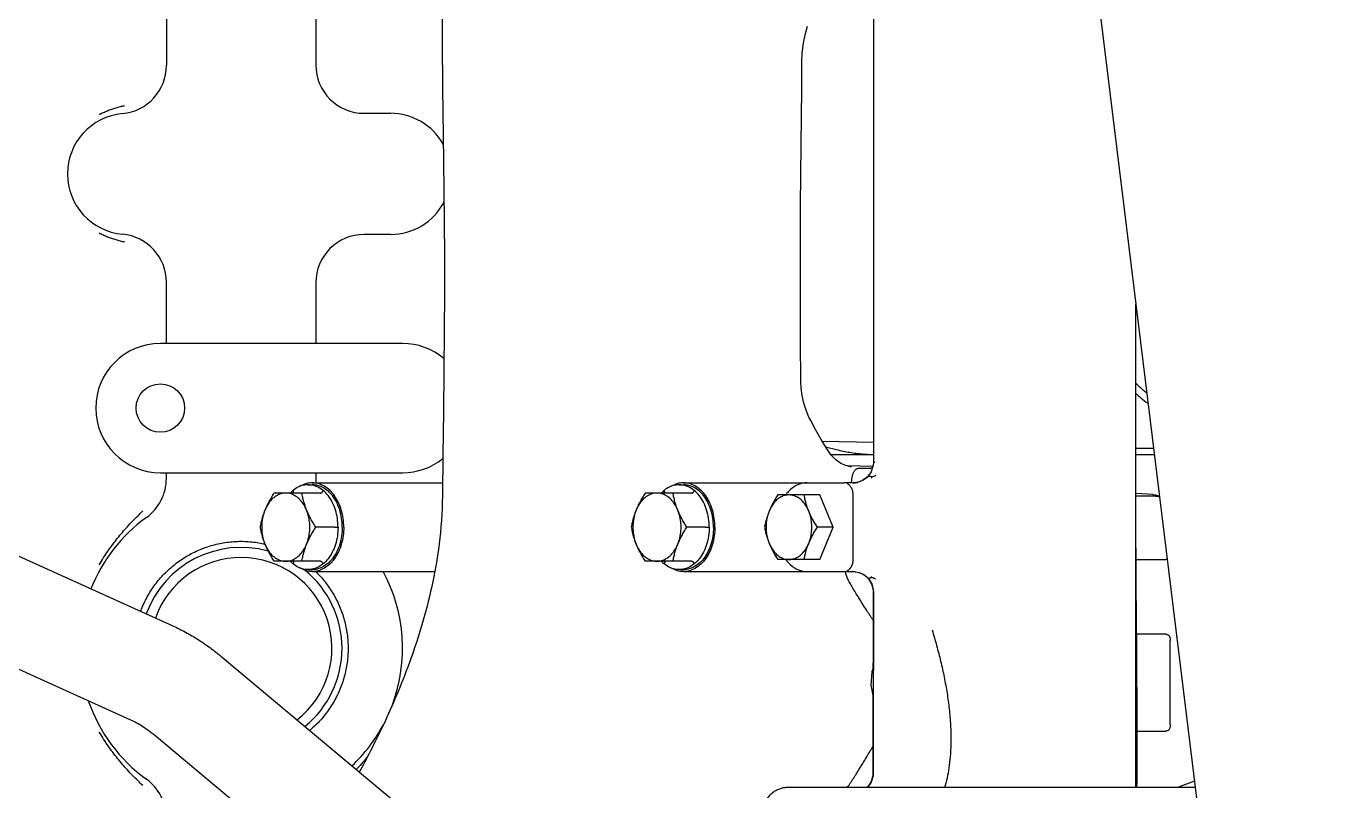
# Model space of a CAD drawing. Header units: millimetres. Extents: x 156850 to 204135, y 56350 to 74150.
# Drawn here: x 158726.8 to 159052.6, y 60933.2 to 61122.5 of the extents above; entities that cross this region are included whole.
import ezdxf

# ---------------------------------------------------------------- set-up
doc = ezdxf.new("R2010")
doc.units = ezdxf.units.MM
doc.header["$LTSCALE"] = 150
doc.layers.add('-----33 Equipment', color=5, linetype='Continuous')

# ---------------------------------------------------------------- blocks, each defined once
blk = doc.blocks.new('X-2F-PLAN$0$A$C73FA2420')
at = {"color": 0, "linetype": 'Continuous'}
for p, q in [((1229.36, 758.28), (1196.56, 685.68)), ((1257.34, 758.28), (1219.8, 675.18)), ((1192.42, 679.27), (1150.05, 628.59)), ((1257.73, 678.28), (1257.73, 618.28)), ((1289.73, 618.28), (1289.73, 678.28)), ((1256.35, 676.78), (1257.73, 676.78)), ((1289.73, 676.78), (1304.85, 676.78)), ((1407.12, 676.78), (1358.62, 676.78)), ((1211.98, 662.92), (1132.47, 567.78)), ((1235.8, 638.61), (1235.8, 650.13)), ((1252.67, 638.61), (1252.67, 650.13)), ((1233.23, 640.64), (1233.23, 610.31)), ((1233.73, 641.7), (1233.73, 640.64)), ((1244.23, 635.17), (1244.23, 639.8)), ((1254.73, 641.7), (1254.73, 640.64)), ((1255.23, 640.64), (1255.23, 608.37)), ((1257.73, 639.78), (1256.35, 639.78)), ((1304.73, 639.78), (1289.73, 639.78)), ((1391.23, 639.78), (1358.73, 639.78)), ((1316.73, 621.28), (1316.73, 627.78)), ((1346.73, 627.78), (1346.73, 621.28)), ((1358.73, 608.42), (1468.99, 608.42)), ((1235.8, 546.69), (1235.8, 558.2)), ((1252.67, 546.69), (1252.67, 558.2)), ((1233.23, 548.72), (1233.23, 508.89)), ((1233.73, 549.78), (1233.73, 548.72)), ((1244.23, 543.25), (1244.23, 547.88)), ((1254.73, 549.78), (1254.73, 548.72)), ((1255.23, 548.72), (1255.23, 508.89)), ((1236.23, 514.92), (1236.23, 525.36)), ((1252.23, 514.92), (1252.23, 525.36)), ((1179.73, 421.97), (1179.73, 523.15)), ((1358.73, 519.42), (1359.48, 519.42)), ((1236.23, 514.92), (1244.23, 511.65)), ((1244.23, 511.65), (1244.23, 515.57)), ((1244.23, 511.65), (1252.23, 514.92)), ((1262.23, 512.26), (1262.23, 501.67)), ((1264.12, 513.51), (1263.45, 510.82)), ((1265.56, 514.4), (1265.25, 501.67)), ((1233.23, 508.3), (1233.23, 506.68)), ((1255.23, 506.67), (1255.23, 508.3)), ((1233.01, 505.25), (1232.41, 503.97)), ((1233.23, 506.7), (1233.01, 505.25)), ((1252.23, 506.77), (1236.23, 506.77)), ((1258.85, 505.28), (1258.85, 503.43)), ((1259.23, 501.82), (1259.39, 508.13)), ((1179.99, 503.01), (1179.73, 503.3)), ((1181.06, 502.22), (1179.76, 503.12)), ((1182.66, 501.75), (1181.06, 502.22)), ((1183.24, 501.72), (1182.66, 501.75)), ((1183.25, 501.82), (1182.73, 501.84)), ((1187.13, 501.83), (1183.25, 501.82)), ((1190.68, 501.83), (1187.13, 501.83)), ((1193.52, 501.83), (1190.68, 501.83)), ((1196.46, 501.83), (1193.52, 501.83)), ((1199.02, 501.82), (1196.46, 501.83)), ((1203.28, 501.81), (1199.02, 501.82)), ((1205.09, 502.35), (1202.16, 501.72)), ((1208.4, 502.04), (1205.09, 502.35)), ((1208.28, 501.79), (1208.29, 501.79)), ((1209.31, 501.71), (1208.4, 502.04)), ((1228.22, 501.72), (1224.11, 501.73)), ((1228.73, 501.71), (1228.23, 501.68)), ((1232.41, 503.97), (1231.48, 502.91)), ((1258.83, 501.95), (1258.84, 502.29)), ((1294.55, 501.67), (1293.73, 501.67)), ((1309.42, 501.68), (1294.55, 501.67)), ((1317.67, 501.68), (1309.42, 501.68)), ((1381.91, 446.8), (836.76, 379.86)), ((1188.53, 436.66), (1203.35, 436.66)), ((1203.35, 436.66), (1222.06, 436.67)), ((1220.04, 436.52), (1222.33, 436.54)), ((1222.33, 436.54), (1224.79, 436.56)), ((1224.79, 436.56), (1227.34, 436.58)), ((1227.34, 436.58), (1229.92, 436.59)), ((1229.92, 436.59), (1232.52, 436.61)), ((1232.52, 436.61), (1235.15, 436.62)), ((1235.15, 436.62), (1237.79, 436.64)), ((1236.23, 436.63), (1236.23, 429.29)), ((1237.79, 436.64), (1240.46, 436.65)), ((1240.46, 436.65), (1244.06, 436.66)), ((1243.42, 436.66), (1245.2, 436.67)), ((1244.06, 436.66), (1246.89, 436.67)), ((1245.2, 436.67), (1248.23, 436.67)), ((1251.93, 431.83), (1251.93, 436.67)), ((1252.29, 432.52), (1252.6, 436.67)), ((1253.85, 436.67), (1256.43, 436.67)), ((1254.39, 436.67), (1299.4, 436.67)), ((1259.19, 436.67), (1289.85, 436.67)), ((1262.23, 436.67), (1262.23, 432.1)), ((1263.73, 432.29), (1263.73, 436.67)), ((1288.74, 436.67), (1289.84, 436.67)), ((1289.84, 436.67), (1297.14, 436.67)), ((1297.14, 436.67), (1299.39, 436.67)), ((1179.73, 436.41), (1181.09, 436.4)), ((1181.09, 436.4), (1182.75, 436.38)), ((1182.75, 436.38), (1184.12, 436.37)), ((1184.12, 436.37), (1185.58, 436.36)), ((1185.58, 436.36), (1187.07, 436.36)), ((1187.07, 436.36), (1188.6, 436.35)), ((1188.6, 436.35), (1190.16, 436.35)), ((1190.16, 436.35), (1191.74, 436.35)), ((1191.74, 436.35), (1193.35, 436.35)), ((1193.35, 436.35), (1195.54, 436.35)), ((1193.73, 436.35), (1193.73, 429.29)), ((1195.54, 436.35), (1197.77, 436.36)), ((1197.77, 436.36), (1200.04, 436.37)), ((1200.04, 436.37), (1202.92, 436.39)), ((1202.92, 436.39), (1206.45, 436.41)), ((1206.45, 436.41), (1209.48, 436.43)), ((1209.48, 436.43), (1215.23, 436.48)), ((1215.23, 436.48), (1220.04, 436.52)), ((1217.73, 429.29), (1217.73, 436.5)), ((1195.34, 428.16), (1216.13, 428.16)), ((1181.33, 422.17), (1179.73, 426.39))]:
    blk.add_line(p, q, dxfattribs=at)
for points in [[(1251.83, 608.42), (1250.4, 608.45), (1248.87, 608.5), (1247.35, 608.58), (1245.86, 608.67), (1244.39, 608.79), (1242.94, 608.92), (1241.51, 609.07), (1240.1, 609.24), (1238.71, 609.42), (1237.34, 609.62), (1235.98, 609.83), (1234.65, 610.06), (1233.34, 610.29), (1232.05, 610.54), (1230.78, 610.8), (1229.52, 611.06), (1228.28, 611.34), (1227.06, 611.62), (1225.86, 611.92), (1224.67, 612.22), (1223.49, 612.53), (1222.34, 612.84), (1221.19, 613.17), (1220.06, 613.5), (1218.94, 613.83), (1217.84, 614.17), (1216.75, 614.52), (1215.67, 614.87), (1214.6, 615.22), (1213.54, 615.58), (1212.5, 615.95), (1211.46, 616.32), (1210.44, 616.69), (1209.43, 617.07), (1208.42, 617.45), (1207.43, 617.83), (1206.45, 618.21), (1205.48, 618.6), (1204.52, 618.99), (1203.58, 619.38), (1202.64, 619.78), (1201.71, 620.17), (1200.79, 620.57), (1199.88, 620.97), (1198.99, 621.36), (1198.1, 621.76), (1197.22, 622.16), (1196.35, 622.56), (1195.49, 622.97), (1194.65, 623.37), (1193.81, 623.77), (1192.98, 624.17), (1192.16, 624.57), (1191.35, 624.97), (1190.55, 625.37), (1189.76, 625.76), (1188.98, 626.16), (1188.21, 626.55), (1187.46, 626.94), (1186.71, 627.33), (1185.98, 627.71), (1185.27, 628.09), (1184.56, 628.47), (1183.87, 628.84), (1183.62, 628.98)], [(1358.73, 608.42), (1352.96, 608.4), (1347.1, 608.34), (1341.08, 608.25), (1334.69, 608.15), (1327.67, 608.05), (1319.86, 607.98), (1311.38, 607.94), (1302.36, 607.94), (1292.86, 607.98), (1282.97, 608.06), (1272.75, 608.16), (1262.3, 608.28), (1251.83, 608.42)], [(1270.63, 517.22), (1271.48, 517.64), (1273.2, 518.35), (1274.98, 518.92), (1276.81, 519.32), (1278.65, 519.56), (1280.34, 519.64)], [(1280.34, 519.64), (1290.27, 519.71), (1299.1, 519.76), (1307.62, 519.78), (1315.86, 519.77), (1323.82, 519.73), (1331.53, 519.66), (1338.93, 519.58), (1345.98, 519.5), (1352.65, 519.44), (1358.73, 519.42)], [(1359.47, 519.42), (1361.71, 519.33), (1364.1, 519.03), (1366.47, 518.52), (1368.28, 517.98)], [(1262.55, 512.49), (1263.8, 513.31), (1265.93, 514.62), (1268.24, 515.94), (1270.63, 517.22)], [(1259.18, 507.13), (1259.18, 507.12), (1259.18, 507.13), (1259.18, 507.17), (1259.19, 507.23), (1259.21, 507.34), (1259.23, 507.49), (1259.27, 507.68), (1259.33, 507.92), (1259.41, 508.22), (1259.52, 508.55), (1259.66, 508.91), (1259.83, 509.31), (1260.04, 509.73), (1260.3, 510.15), (1260.59, 510.59), (1260.92, 511.02), (1261.3, 511.44), (1261.72, 511.84), (1262.18, 512.22), (1262.55, 512.49)], [(1182.73, 501.84), (1181.23, 502.24), (1179.99, 503.01)], [(1228.23, 501.68), (1224.57, 501.69), (1213.8, 501.7), (1203.75, 501.71), (1194.3, 501.72), (1185.29, 501.72), (1183.24, 501.72)], [(1216.55, 501.76), (1214.25, 501.77), (1213.97, 501.77), (1213.69, 501.77), (1213.41, 501.77), (1213.13, 501.77), (1208.29, 501.79)], [(1224.11, 501.73), (1217.72, 501.76), (1217.43, 501.76), (1217.13, 501.76), (1216.84, 501.76), (1216.55, 501.76)], [(1231.48, 502.91), (1230.24, 502.14), (1228.73, 501.74), (1228.22, 501.72)], [(1232.86, 504.78), (1232.41, 503.93), (1231.48, 502.88), (1230.24, 502.1), (1228.73, 501.71)], [(1231.64, 502.97), (1231.63, 502.94), (1231.62, 502.91)], [(1231.76, 502.13), (1231.82, 502.15), (1231.88, 502.17), (1231.94, 502.18)], [(1231.94, 502.18), (1231.97, 502.19), (1232, 502.17)], [(1256.67, 503.17), (1255.77, 504.42), (1255.65, 504.78)], [(1256.41, 502.16), (1256.54, 502.09), (1256.69, 502.05)], [(1260.23, 501.67), (1259.56, 501.72), (1257.95, 502.22), (1256.67, 503.17)], [(1256.82, 502.79), (1256.82, 502.85), (1256.82, 502.89), (1256.81, 502.93)], [(1279.55, 501.67), (1273.66, 501.67), (1267.49, 501.67), (1261.08, 501.67), (1260.23, 501.67)], [(1322.11, 501.67), (1316.29, 501.67), (1309.95, 501.67), (1305.02, 501.67), (1300.14, 501.67), (1279.55, 501.67)], [(1337.8, 501.67), (1337.02, 501.67), (1336.23, 501.67), (1335.44, 501.67), (1334.65, 501.67), (1333.86, 501.67), (1333.06, 501.67), (1332.26, 501.67), (1331.47, 501.67), (1330.67, 501.67), (1329.86, 501.67), (1317.67, 501.68)], [(1375.55, 501.66), (1355.13, 501.66), (1348.84, 501.66), (1342.93, 501.67), (1337.45, 501.67), (1322.11, 501.67)], [(1179.73, 436.66), (1180.18, 436.66), (1188.53, 436.66)], [(1222.06, 436.67), (1236.27, 436.67), (1237.43, 436.67), (1238.6, 436.67), (1239.78, 436.67), (1240.97, 436.67), (1242.2, 436.67), (1245.44, 436.67)], [(1248.23, 436.67), (1251.59, 436.67), (1253.85, 436.67)], [(1251.86, 430.83), (1251.94, 431), (1252.17, 431.72), (1252.28, 432.4), (1252.29, 432.52)]]:
    blk.add_lwpolyline(points, dxfattribs=at)
for centre, radius in [((1038.73, 841.29), 165.1), ((1273.73, 678.28), 6)]:
    blk.add_circle(centre, radius, dxfattribs=at)
for centre, radius, start, end in [((1331.73, 686.28), 15, 5.3128, 174.6872), ((1214.23, 658.28), 40, 108.9208, 144.0883), ((1214.23, 658.28), 40, 35.9117, 68.3938), ((1273.73, 678.28), 16, 0, 180), ((1304.85, 688.78), 12, 270, 354.6872), ((1358.62, 688.78), 12, 185.3128, 270), ((1172.12, 688.78), 12, 270, 324.0883), ((1214.23, 658.28), 25, 344.454, 70.0194), ((1256.35, 688.78), 12, 215.9117, 270), ((1214.23, 658.28), 22.5, 218.0361, 70.4989), ((1214.23, 658.28), 25, 219.2634, 320.7462), ((1256.35, 627.78), 12, 90, 95.3387), ((1304.73, 627.78), 12, 0, 90), ((1358.73, 627.78), 12, 90, 180), ((1214.23, 658.28), 40, 223.3585, 241.8029), ((1214.23, 658.28), 40, 249.5541, 298.3723), ((1331.73, 621.28), 15, 180, 242.0981), ((1331.73, 621.28), 15, 299.3891, 0), ((1273.73, 618.28), 16, 180, 218.6206), ((1273.73, 618.28), 16, 320.1937, 0)]:
    blk.add_arc(centre, radius, start, end, dxfattribs=at)
for points, start_tangent, end_tangent in [([(1180.22, 682.58), (1181.47, 683.89), (1182.76, 685.17), (1184.1, 686.43), (1185.5, 687.66), (1186.96, 688.87), (1188.49, 690.06), (1190.09, 691.21), (1191.76, 692.33), (1193.51, 693.4)], (0.68054, 0.732711), (0.864362, 0.502871)), ([(1234.95, 693.4), (1236.69, 692.33), (1238.36, 691.22), (1239.96, 690.07), (1241.49, 688.89), (1242.95, 687.68), (1244.35, 686.44), (1245.7, 685.18), (1247, 683.89), (1248.25, 682.58)], (0.86416, -0.503217), (0.680692, -0.73257)), ([(1314.81, 687.07), (1315.06, 688.17), (1315.36, 689.26), (1315.71, 690.33), (1316.1, 691.38), (1316.54, 692.4), (1317.03, 693.4)], (0.205634, 0.978629), (0.468915, 0.883243)), ([(1346.44, 693.4), (1346.93, 692.4), (1347.37, 691.38), (1347.76, 690.33), (1348.1, 689.26), (1348.4, 688.18), (1348.66, 687.07)], (0.46886, -0.883272), (0.20571, -0.978613)), ([(1196.56, 685.68), (1195.81, 684.17), (1194.87, 682.59), (1193.74, 680.95), (1192.42, 679.27)], (-0.411668, -0.911334), (-0.641328, -0.767267)), ([(1223.4, 683.14), (1224.58, 682.67), (1226.19, 681.93), (1227.74, 681.08), (1229.23, 680.13), (1230.66, 679.07), (1232.01, 677.93), (1233.28, 676.7), (1234.47, 675.39), (1235.57, 674), (1236.57, 672.54), (1237.47, 671.01), (1238.27, 669.43), (1238.96, 667.8), (1239.54, 666.13), (1240.01, 664.42), (1240.36, 662.69), (1240.6, 660.93), (1240.72, 659.16), (1240.72, 657.39), (1240.6, 655.63), (1240.36, 653.87), (1240.07, 652.4)], (0.938331, -0.345738), (-0.221887, -0.975072)), ([(1219.8, 675.18), (1218.24, 672.05), (1216.41, 668.94), (1214.32, 665.89), (1211.98, 662.92)], (-0.411668, -0.911334), (-0.641328, -0.767267)), ([(1240.02, 652.38), (1238.98, 651.92), (1237.93, 651.39), (1236.87, 650.79), (1235.8, 650.13)], (-0.92582, -0.377964), (-0.84076, -0.541408)), ([(1240.02, 652.38), (1238.6, 651.65), (1237.41, 650.72), (1236.53, 649.64), (1235.98, 648.45), (1235.8, 647.22)], (-0.92582, -0.377964), (0, -1)), ([(1244.23, 653.57), (1243.17, 653.36), (1242.11, 653.1), (1241.06, 652.77), (1240.02, 652.38)], (-0.985438, -0.170033), (-0.92582, -0.377964)), ([(1248.45, 652.38), (1246.84, 652.89), (1245.12, 653.15), (1243.35, 653.15), (1241.63, 652.89), (1240.02, 652.38)], (-0.92582, 0.377964), (-0.92582, -0.377964)), ([(1248.45, 652.38), (1247.41, 652.77), (1246.36, 653.1), (1245.3, 653.36), (1244.23, 653.57)], (-0.92582, 0.377964), (-0.985438, 0.170033)), ([(1252.67, 650.13), (1251.6, 650.79), (1250.54, 651.39), (1249.49, 651.92), (1248.45, 652.38)], (-0.84076, 0.541408), (-0.92582, 0.377964)), ([(1252.67, 647.22), (1252.48, 648.46), (1251.94, 649.64), (1251.06, 650.72), (1249.88, 651.65), (1248.45, 652.38)], (0, 1), (-0.92582, 0.377964)), ([(1234.15, 643.77), (1234.25, 644), (1235.14, 645.41), (1235.18, 645.47)], (0.378535, 0.925587), (0.639571, 0.768732)), ([(1235.18, 645.47), (1235.35, 645.65)], (0.639571, 0.768732), (0.664539, 0.747253)), ([(1235.48, 645.3), (1235.3, 645.35)], (-0.989806, 0.142419), (-0.92582, 0.377964)), ([(1235.35, 645.65), (1235.77, 646.09)], (0.664539, 0.747253), (0.719955, 0.694021)), ([(1235.68, 645.32), (1235.64, 645.3), (1235.48, 645.3)], (-0.926936, -0.375219), (-0.989806, 0.142419)), ([(1235.8, 645.5), (1235.76, 645.37), (1235.68, 645.32)], (0, -1), (-0.926936, -0.375219)), ([(1235.8, 647.22), (1235.99, 645.98), (1236.53, 644.79), (1237.41, 643.71), (1238.59, 642.79), (1240.02, 642.05)], (0, -1), (0.92582, -0.377964)), ([(1248.45, 642.05), (1249.87, 642.78), (1251.06, 643.71), (1251.94, 644.79), (1252.48, 645.98), (1252.67, 647.22)], (0.92582, 0.377964), (0, 1)), ([(1252.67, 645.5), (1252.71, 645.37), (1252.79, 645.32)], (0, -1), (0.926496, -0.376304)), ([(1253.12, 645.66), (1252.7, 646.09)], (-0.664574, 0.747223), (-0.719955, 0.694021)), ([(1252.79, 645.32), (1252.83, 645.3), (1252.99, 645.3)], (0.926496, -0.376304), (0.989806, 0.142419)), ([(1252.99, 645.3), (1253.17, 645.35)], (0.989806, 0.142419), (0.92582, 0.377964)), ([(1253.28, 645.47), (1253.12, 645.66)], (-0.639571, 0.768732), (-0.664574, 0.747223)), ([(1254.32, 643.77), (1254.22, 644), (1253.33, 645.41), (1253.28, 645.47)], (-0.378535, 0.925587), (-0.639571, 0.768732)), ([(1233.23, 640.64), (1233.45, 642.16), (1234.07, 643.62), (1234.16, 643.77)], (0, 1), (0.527024, 0.84985)), ([(1233.73, 641.7), (1233.79, 642.48), (1234.15, 643.77)], (0, 1), (0.378535, 0.925587)), ([(1235.8, 643.24), (1236.87, 643.03), (1237.93, 642.77), (1238.98, 642.44), (1240.02, 642.05)], (0.985438, -0.170033), (0.92582, -0.377964)), ([(1240.02, 642.05), (1241.06, 641.59), (1242.11, 641.06), (1243.17, 640.46), (1244.23, 639.8)], (0.92582, -0.377964), (0.84076, -0.541408)), ([(1240.02, 642.05), (1241.63, 641.55), (1243.35, 641.29), (1245.12, 641.29), (1246.84, 641.55), (1248.45, 642.05)], (0.92582, -0.377964), (0.92582, 0.377964)), ([(1244.23, 639.8), (1245.3, 640.46), (1246.36, 641.06), (1247.41, 641.59), (1248.45, 642.05)], (0.84076, 0.541408), (0.92582, 0.377964)), ([(1248.45, 642.05), (1249.49, 642.44), (1250.54, 642.77), (1251.6, 643.03), (1252.67, 643.24)], (0.92582, 0.377964), (0.985438, 0.170033)), ([(1255.23, 640.64), (1255.02, 642.16), (1254.4, 643.62), (1254.31, 643.77)], (0, 1), (-0.527024, 0.84985)), ([(1254.73, 641.7), (1254.68, 642.48), (1254.32, 643.77)], (0, 1), (-0.378535, 0.925587)), ([(1214.23, 631.78), (1212.46, 631.84), (1210.7, 632.01), (1208.96, 632.31), (1207.23, 632.72), (1205.54, 633.24), (1203.89, 633.88), (1202.28, 634.63), (1200.73, 635.48), (1199.24, 636.43), (1197.81, 637.48), (1196.46, 638.62), (1195.19, 639.85), (1194, 641.17), (1193.9, 641.28)], (-1, 0.000003), (-0.641312, 0.76728)), ([(1233.24, 639.81), (1232.01, 638.62), (1230.66, 637.48), (1229.23, 636.43), (1227.74, 635.48), (1226.19, 634.63), (1224.58, 633.88), (1222.93, 633.24), (1221.24, 632.72), (1219.51, 632.31), (1217.77, 632.01), (1216, 631.84), (1214.23, 631.78)], (-0.697032, -0.71704), (-1, 0.000003)), ([(1244.23, 632.86), (1242.09, 633.01), (1240.02, 633.46), (1238.12, 634.17), (1236.46, 635.14), (1235.09, 636.32), (1234.07, 637.66), (1233.45, 639.12), (1233.23, 640.64)], (-1, 0), (0, 1)), ([(1233.83, 640.67), (1233.79, 640.93), (1233.73, 641.7)], (-0.1942, 0.980962), (0, 1)), ([(1244.23, 633.22), (1242.05, 633.38), (1239.96, 633.86), (1238.06, 634.63), (1236.43, 635.67), (1235.14, 636.93), (1234.25, 638.35), (1233.79, 639.87), (1233.73, 640.64)], (-1, 0), (0, 1)), ([(1244.23, 634.28), (1242.05, 634.44), (1239.96, 634.92), (1238.06, 635.7), (1236.43, 636.73), (1235.14, 637.99), (1234.25, 639.41), (1233.83, 640.67)], (-1, 0), (-0.1942, 0.980962)), ([(1235.8, 638.61), (1235.76, 638.45), (1235.64, 638.29), (1235.48, 638.15), (1235.3, 638.06)], (0, -1), (-0.92582, -0.377964)), ([(1244.23, 634.28), (1246.42, 634.44), (1248.5, 634.92), (1250.41, 635.7), (1252.04, 636.73), (1253.33, 637.99), (1254.22, 639.41), (1254.63, 640.67)], (1, 0), (0.1942, 0.980962)), ([(1244.23, 632.86), (1246.38, 633.01), (1248.44, 633.46), (1250.35, 634.17), (1252.01, 635.14), (1253.38, 636.32), (1254.4, 637.66), (1255.02, 639.12), (1255.23, 640.64)], (1, 0), (0, 1)), ([(1244.23, 633.22), (1246.42, 633.38), (1248.5, 633.86), (1250.41, 634.63), (1252.04, 635.67), (1253.33, 636.93), (1254.22, 638.35), (1254.68, 639.87), (1254.73, 640.64)], (1, 0), (0, 1)), ([(1252.67, 638.61), (1252.71, 638.45), (1252.83, 638.29), (1252.99, 638.15), (1253.17, 638.06)], (0, -1), (0.92582, -0.377964)), ([(1254.63, 640.67), (1254.68, 640.93), (1254.73, 641.7)], (0.1942, 0.980962), (0, 1)), ([(1244.23, 635.17), (1244.23, 634.99), (1244.23, 634.78), (1244.23, 634.58), (1244.23, 634.41)], (0, -1), (0, -1)), ([(1187.45, 626.94), (1186.03, 628.13), (1184.48, 629.5), (1184.24, 629.72)], (-0.777992, 0.628275), (-0.735989, 0.676994)), ([(1240.02, 560.46), (1238.98, 560), (1237.93, 559.47), (1236.87, 558.86), (1235.8, 558.2)], (-0.92582, -0.377964), (-0.84076, -0.541408)), ([(1240.02, 560.46), (1238.6, 559.73), (1237.41, 558.8), (1236.53, 557.72), (1235.98, 556.53), (1235.8, 555.29)], (-0.92582, -0.377964), (0, -1)), ([(1244.23, 561.65), (1243.17, 561.44), (1242.11, 561.17), (1241.06, 560.85), (1240.02, 560.46)], (-0.985438, -0.170033), (-0.92582, -0.377964)), ([(1248.45, 560.46), (1246.84, 560.96), (1245.12, 561.22), (1243.35, 561.22), (1241.63, 560.96), (1240.02, 560.46)], (-0.92582, 0.377964), (-0.92582, -0.377964)), ([(1248.45, 560.46), (1247.41, 560.85), (1246.36, 561.17), (1245.3, 561.44), (1244.23, 561.65)], (-0.92582, 0.377964), (-0.985438, 0.170033)), ([(1252.67, 558.2), (1251.6, 558.86), (1250.54, 559.47), (1249.49, 560), (1248.45, 560.46)], (-0.84076, 0.541408), (-0.92582, 0.377964)), ([(1252.67, 555.29), (1252.48, 556.53), (1251.94, 557.72), (1251.06, 558.8), (1249.88, 559.72), (1248.45, 560.46)], (0, 1), (-0.92582, 0.377964)), ([(1235.35, 553.73), (1235.77, 554.17)], (0.664539, 0.747253), (0.719955, 0.694021)), ([(1235.8, 555.29), (1235.99, 554.05), (1236.53, 552.87), (1237.41, 551.79), (1238.59, 550.86), (1240.02, 550.13)], (0, -1), (0.92582, -0.377964)), ([(1248.45, 550.13), (1249.87, 550.86), (1251.06, 551.79), (1251.94, 552.87), (1252.48, 554.06), (1252.67, 555.29)], (0.92582, 0.377964), (0, 1)), ([(1253.12, 553.73), (1252.7, 554.17)], (-0.664574, 0.747223), (-0.719955, 0.694021)), ([(1233.23, 548.72), (1233.45, 550.23), (1234.07, 551.69), (1234.16, 551.84)], (0, 1), (0.527024, 0.84985)), ([(1233.73, 549.78), (1233.79, 550.55), (1234.15, 551.84)], (0, 1), (0.378535, 0.925587)), ([(1234.15, 551.84), (1234.25, 552.07), (1235.14, 553.49), (1235.18, 553.54)], (0.378535, 0.925587), (0.639571, 0.768732)), ([(1235.18, 553.54), (1235.35, 553.73)], (0.639571, 0.768732), (0.664539, 0.747253)), ([(1235.48, 553.38), (1235.3, 553.42)], (-0.989806, 0.142419), (-0.92582, 0.377964)), ([(1235.68, 553.39), (1235.64, 553.38), (1235.48, 553.38)], (-0.926936, -0.375219), (-0.989806, 0.142419)), ([(1235.8, 553.57), (1235.76, 553.45), (1235.68, 553.39)], (0, -1), (-0.926936, -0.375219)), ([(1235.8, 551.32), (1236.87, 551.11), (1237.93, 550.84), (1238.98, 550.52), (1240.02, 550.13)], (0.985438, -0.170033), (0.92582, -0.377964)), ([(1248.45, 550.13), (1249.49, 550.52), (1250.54, 550.84), (1251.6, 551.11), (1252.67, 551.32)], (0.92582, 0.377964), (0.985438, 0.170033)), ([(1252.67, 553.57), (1252.71, 553.45), (1252.79, 553.39)], (0, -1), (0.926496, -0.376304)), ([(1252.79, 553.39), (1252.83, 553.38), (1252.99, 553.38)], (0.926496, -0.376304), (0.989806, 0.142419)), ([(1252.99, 553.38), (1253.17, 553.42)], (0.989806, 0.142419), (0.92582, 0.377964)), ([(1253.28, 553.54), (1253.12, 553.73)], (-0.639571, 0.768732), (-0.664574, 0.747223)), ([(1254.32, 551.84), (1254.22, 552.07), (1253.33, 553.49), (1253.28, 553.54)], (-0.378535, 0.925587), (-0.639571, 0.768732)), ([(1255.23, 548.72), (1255.02, 550.23), (1254.4, 551.69), (1254.31, 551.84)], (0, 1), (-0.527024, 0.84985)), ([(1254.73, 549.78), (1254.68, 550.55), (1254.32, 551.84)], (0, 1), (-0.378535, 0.925587)), ([(1244.23, 540.94), (1242.09, 541.09), (1240.02, 541.53), (1238.12, 542.25), (1236.46, 543.22), (1235.09, 544.4), (1234.07, 545.74), (1233.45, 547.2), (1233.23, 548.72)], (-1, 0), (0, 1)), ([(1233.83, 548.75), (1233.79, 549), (1233.73, 549.78)], (-0.1942, 0.980962), (0, 1)), ([(1244.23, 541.29), (1242.05, 541.46), (1239.96, 541.93), (1238.06, 542.71), (1236.43, 543.75), (1235.14, 545.01), (1234.25, 546.42), (1233.79, 547.94), (1233.73, 548.72)], (-1, 0), (0, 1)), ([(1244.23, 542.35), (1242.05, 542.52), (1239.96, 543), (1238.06, 543.77), (1236.43, 544.81), (1235.14, 546.07), (1234.25, 547.48), (1233.83, 548.75)], (-1, 0), (-0.1942, 0.980962)), ([(1240.02, 550.13), (1241.06, 549.67), (1242.11, 549.14), (1243.17, 548.54), (1244.23, 547.88)], (0.92582, -0.377964), (0.84076, -0.541408)), ([(1240.02, 550.13), (1241.63, 549.62), (1243.35, 549.36), (1245.12, 549.36), (1246.84, 549.62), (1248.45, 550.13)], (0.92582, -0.377964), (0.92582, 0.377964)), ([(1244.23, 547.88), (1245.3, 548.54), (1246.36, 549.14), (1247.41, 549.67), (1248.45, 550.13)], (0.84076, 0.541408), (0.92582, 0.377964)), ([(1244.23, 542.35), (1246.42, 542.52), (1248.5, 543), (1250.41, 543.77), (1252.04, 544.81), (1253.33, 546.07), (1254.22, 547.48), (1254.63, 548.75)], (1, 0), (0.1942, 0.980962)), ([(1244.23, 540.94), (1246.38, 541.09), (1248.44, 541.53), (1250.35, 542.25), (1252.01, 543.22), (1253.38, 544.4), (1254.4, 545.74), (1255.02, 547.2), (1255.23, 548.72)], (1, 0), (0, 1)), ([(1244.23, 541.29), (1246.42, 541.46), (1248.5, 541.93), (1250.41, 542.71), (1252.04, 543.75), (1253.33, 545.01), (1254.22, 546.42), (1254.68, 547.94), (1254.73, 548.72)], (1, 0), (0, 1)), ([(1254.63, 548.75), (1254.68, 549), (1254.73, 549.78)], (0.1942, 0.980962), (0, 1)), ([(1235.8, 546.69), (1235.76, 546.53), (1235.64, 546.36), (1235.48, 546.23), (1235.3, 546.13)], (0, -1), (-0.92582, -0.377964)), ([(1252.67, 546.69), (1252.71, 546.53), (1252.83, 546.36), (1252.99, 546.23), (1253.17, 546.13)], (0, -1), (0.92582, -0.377964)), ([(1244.23, 543.25), (1244.23, 543.06), (1244.23, 542.86), (1244.23, 542.65), (1244.23, 542.48)], (0, -1), (0, -1)), ([(1179.73, 523.15), (1179.65, 524.08), (1179.39, 525), (1178.97, 525.88), (1178.39, 526.72), (1177.67, 527.49), (1176.81, 528.19), (1175.82, 528.81), (1174.73, 529.32), (1173.56, 529.74), (1172.32, 530.04), (1171.7, 530.14)], (0, 1), (-0.989926, 0.141585)), ([(1244.23, 528.63), (1243.21, 528.43), (1242.21, 528.18), (1241.22, 527.87), (1240.23, 527.5)], (-0.985438, -0.170033), (-0.92582, -0.377964)), ([(1248.23, 527.5), (1246.97, 527.92), (1245.62, 528.17), (1244.23, 528.26), (1242.84, 528.17), (1241.5, 527.92), (1240.23, 527.5)], (-0.92582, 0.377964), (-0.92582, -0.377964)), ([(1248.23, 527.5), (1247.25, 527.87), (1246.26, 528.18), (1245.25, 528.43), (1244.23, 528.63)], (-0.92582, 0.377964), (-0.985438, 0.170033)), ([(1240.23, 527.5), (1239.25, 527.07), (1238.26, 526.57), (1237.25, 526), (1236.23, 525.36)], (-0.92582, -0.377964), (-0.84076, -0.541408)), ([(1240.23, 527.5), (1239.1, 526.94), (1238.11, 526.24), (1237.31, 525.43), (1236.72, 524.54), (1236.35, 523.58), (1236.23, 522.6)], (-0.92582, -0.377964), (0, -1)), ([(1252.23, 525.36), (1251.21, 526), (1250.21, 526.57), (1249.22, 527.07), (1248.23, 527.5)], (-0.84076, 0.541408), (-0.92582, 0.377964)), ([(1252.23, 522.6), (1252.11, 523.59), (1251.75, 524.54), (1251.16, 525.43), (1250.36, 526.24), (1249.38, 526.94), (1248.23, 527.5)], (0, 1), (-0.92582, 0.377964)), ([(1235.83, 523.1), (1234.98, 522.28), (1233.68, 520.27), (1233.23, 518.08)], (-0.766761, -0.641932), (0, -1)), ([(1236.18, 523.38), (1235.83, 523.1)], (-0.796285, -0.604921), (-0.766761, -0.641932)), ([(1236.23, 522.6), (1236.36, 521.62), (1236.72, 520.67), (1237.31, 519.78), (1238.1, 518.97), (1239.09, 518.27), (1240.23, 517.7)], (0, -1), (0.92582, -0.377964)), ([(1248.23, 517.7), (1249.37, 518.27), (1250.36, 518.97), (1251.16, 519.77), (1251.75, 520.67), (1252.11, 521.62), (1252.23, 522.6)], (0.92582, 0.377964), (0, 1)), ([(1252.64, 523.1), (1252.29, 523.38)], (-0.766761, 0.641932), (-0.796285, 0.604921)), ([(1255.23, 518.08), (1254.79, 520.27), (1253.49, 522.28), (1252.64, 523.1)], (0, 1), (-0.766761, 0.641932)), ([(1236.23, 518.83), (1237.25, 518.63), (1238.26, 518.38), (1239.25, 518.07), (1240.23, 517.7)], (0.985438, -0.170033), (0.92582, -0.377964)), ([(1248.23, 517.7), (1249.22, 518.07), (1250.21, 518.38), (1251.21, 518.63), (1252.23, 518.83)], (0.92582, 0.377964), (0.985438, 0.170033)), ([(1240.23, 517.7), (1241.5, 517.29), (1242.85, 517.03), (1244.23, 516.95), (1245.62, 517.03), (1246.97, 517.29), (1248.23, 517.7)], (0.92582, -0.377964), (0.92582, 0.377964)), ([(1240.23, 517.7), (1241.22, 517.27), (1242.21, 516.77), (1243.21, 516.2), (1244.23, 515.57)], (0.92582, -0.377964), (0.84076, -0.541408)), ([(1244.23, 515.57), (1245.25, 516.2), (1246.26, 516.77), (1247.25, 517.27), (1248.23, 517.7)], (0.84076, 0.541408), (0.92582, 0.377964)), ([(1179.73, 508.2), (1179.78, 508.16), (1180.27, 507.81), (1180.81, 507.43), (1181.4, 507.03), (1182.03, 506.62), (1182.72, 506.18), (1183.48, 505.7), (1184.31, 505.18), (1185.23, 504.62), (1186.26, 504), (1187.39, 503.32), (1188.64, 502.57)], (0.797489, -0.603334), (0.859136, -0.511748)), ([(1231.54, 508.08), (1232, 508.28), (1232.46, 508.44), (1232.93, 508.55), (1233.23, 508.6)], (0.902785, 0.430092), (0.990316, 0.138833)), ([(1233.23, 508.89), (1233.35, 508.3)], (0, -1), (0.378193, -0.925727)), ([(1233.6, 507.88), (1233.35, 508.3)], (-0.60752, 0.794304), (-0.378024, 0.925796)), ([(1255.12, 508.3), (1254.72, 507.7)], (-0.379287, -0.925279), (-0.688401, -0.725331)), ([(1255.12, 508.3), (1255.23, 508.89)], (0.379279, 0.925282), (0, 1)), ([(1263.45, 510.82), (1262.78, 507.56), (1262.37, 504.28), (1262.25, 501.98)], (-0.241955, -0.970288), (-0.024711, -0.999695)), ([(1223.62, 503.34), (1225.24, 504.37), (1226.7, 505.29), (1228.05, 506.12), (1229.31, 506.88), (1230.47, 507.54), (1231.54, 508.08)], (0.844098, 0.536189), (0.902781, 0.4301)), ([(1233.05, 505.36), (1232.86, 504.78)], (-0.266959, -0.963708), (-0.380815, -0.924651)), ([(1233.23, 506.68), (1233.05, 505.36)], (0, -1), (-0.266959, -0.963708)), ([(1235.18, 506.9), (1234.37, 507.23), (1233.74, 507.71), (1233.6, 507.88)], (-0.967016, 0.254714), (-0.60752, 0.794304)), ([(1236.23, 506.77), (1235.88, 506.78), (1235.52, 506.83), (1235.18, 506.9)], (-1, -0.000289), (-0.966885, 0.255212)), ([(1253.28, 506.9), (1252.94, 506.83), (1252.59, 506.78), (1252.23, 506.77)], (-0.967009, -0.254742), (-1, 0.000305)), ([(1254.72, 507.7), (1254.09, 507.22), (1253.28, 506.9)], (-0.688401, -0.725331), (-0.967127, -0.254293)), ([(1255.2, 506.82), (1255.21, 506.67)], (-0.018639, -0.999826), (0.025662, -0.999671)), ([(1255.21, 506.67), (1255.25, 506.11)], (0.025662, -0.999671), (0.106998, -0.994259)), ([(1255.23, 507.1), (1256.26, 506.99)], (0.993979, -0.109572), (0.994237, -0.107202)), ([(1255.34, 505.65), (1255.23, 506.67)], (-0.206154, 0.97852), (0, 1)), ([(1255.25, 506.11), (1255.34, 505.51)], (0.106998, -0.994259), (0.208776, -0.977964)), ([(1255.41, 505.36), (1255.34, 505.65)], (-0.26272, 0.964872), (-0.206154, 0.97852)), ([(1255.61, 504.77), (1255.41, 505.36)], (-0.377243, 0.926114), (-0.26272, 0.964872)), ([(1256.26, 506.99), (1256.69, 506.92), (1257.09, 506.84), (1257.46, 506.73), (1257.79, 506.6)], (0.994237, -0.1072), (0.914876, -0.403734)), ([(1257.79, 506.6), (1258.05, 506.46), (1258.28, 506.3), (1258.48, 506.12), (1258.64, 505.92), (1258.75, 505.71), (1258.83, 505.5), (1258.85, 505.28)], (0.914876, -0.403734), (0.001458, -0.999999)), ([(1179.73, 502.48), (1179.76, 502.56), (1179.86, 503.02)], (0.328454, 0.94452), (-0.592957, 0.805234)), ([(1188.64, 502.57), (1189.03, 502.33), (1189.43, 502.09), (1189.81, 501.86)], (0.859138, -0.511743), (0.851779, -0.523901)), ([(1189.81, 501.86), (1189.86, 501.83)], (0.851778, -0.523903), (0.851415, -0.524493)), ([(1221.21, 501.74), (1221.57, 501.99)], (0.823101, 0.567894), (0.827456, 0.56153)), ([(1221.57, 501.99), (1222.23, 502.43), (1222.91, 502.88), (1223.62, 503.34)], (0.827451, 0.561538), (0.844086, 0.536208)), ([(1231.32, 501.09), (1231.56, 501.6), (1231.76, 502.13)], (0.466391, 0.884579), (0.322063, 0.946718)), ([(1231.62, 502.91), (1231.66, 502.56)], (-0.206956, -0.97835), (0.252028, -0.96772)), ([(1231.79, 503.13), (1231.64, 502.97)], (-0.674823, -0.737979), (-0.701153, -0.713011)), ([(1231.66, 502.56), (1231.76, 502.13)], (0.252028, -0.96772), (0.203317, -0.979113)), ([(1232.86, 504.78), (1232.52, 504.11), (1231.79, 503.13)], (-0.380815, -0.924651), (-0.674823, -0.737979)), ([(1255.83, 504.29), (1255.61, 504.77)], (-0.464445, 0.885602), (-0.377243, 0.926114)), ([(1256.76, 502.99), (1255.94, 504.1), (1255.83, 504.29)], (-0.679333, 0.733831), (-0.464445, 0.885602)), ([(1256.69, 502.05), (1256.8, 502.58), (1256.76, 502.77)], (0.17666, 0.984272), (-0.333357, 0.942801)), ([(1256.69, 502.05), (1256.87, 501.55), (1257.08, 501.06)], (0.306508, -0.951868), (0.441471, -0.897276)), ([(1256.81, 502.93), (1256.76, 502.99)], (-0.687827, 0.725875), (-0.679333, 0.733831)), ([(1258.85, 503.43), (1258.85, 503.31), (1258.85, 503.17), (1258.85, 503.02), (1258.85, 502.86), (1258.85, 502.7), (1258.84, 502.55), (1258.84, 502.41), (1258.84, 502.29)], (0.001458, -0.999999), (-0.024678, -0.999695)), ([(1260.23, 501.35), (1260.23, 501.67)], (0.003696, 0.999993), (-0.189309, -0.981918)), ([(1218.8, 487.13), (1214.93, 486.03), (1211.03, 485.03), (1207.1, 484.16), (1203.13, 483.45), (1199.15, 482.92), (1195.21, 482.59), (1191.45, 482.5), (1188.13, 482.62), (1185.27, 482.89), (1182.72, 483.31), (1180.27, 483.9), (1179.73, 484.06)], (-0.959151, -0.282893), (-0.956589, 0.291439)), ([(1277.35, 436.69), (1276.2, 435.37), (1274.92, 433.67)], (-0.682774, -0.73063), (-0.569286, -0.822139)), ([(1279.9, 436.68), (1278.36, 435.01), (1277.57, 434.01)], (-0.708418, -0.705793), (-0.602474, -0.798139)), ([(1251.93, 431.83), (1251.91, 431.45), (1251.85, 431.03), (1251.8, 430.82)], (-0.000062, -1), (-0.260827, -0.965385)), ([(1195.34, 428.16), (1194.96, 428.18), (1194.64, 428.24), (1194.37, 428.33), (1194.16, 428.46), (1193.99, 428.61), (1193.85, 428.79), (1193.77, 429.02), (1193.73, 429.29)], (-1, 0), (0, 1)), ([(1217.73, 429.29), (1217.7, 429.02), (1217.61, 428.79), (1217.48, 428.61), (1217.31, 428.46), (1217.1, 428.33), (1216.83, 428.24), (1216.51, 428.18), (1216.13, 428.16)], (0, -1), (-1, 0)), ([(1236.3, 428.92), (1236.27, 429.02), (1236.23, 429.29)], (-0.346182, 0.938167), (0, 1))]:
    blk.add_spline(points, degree=3, dxfattribs=dict(at, start_tangent=start_tangent, end_tangent=end_tangent))
blk = doc.blocks.new('X-2F-PLAN$0$zw$C47F')
at = {"layer": '-----33 Equipment'}
blk.add_blockref('X-2F-PLAN$0$A$C73FA2420', (2898.05, 848.02), dxfattribs=at)

msp = doc.modelspace()

# ---------------------------------------------------------------- block references
at = {"layer": '-----33 Equipment', "rotation": 90.00000000000001}
msp.add_blockref('X-2F-PLAN$0$zw$C47F', (160286.3, 56856.22), dxfattribs=at)

doc.saveas('drawing.dxf')
